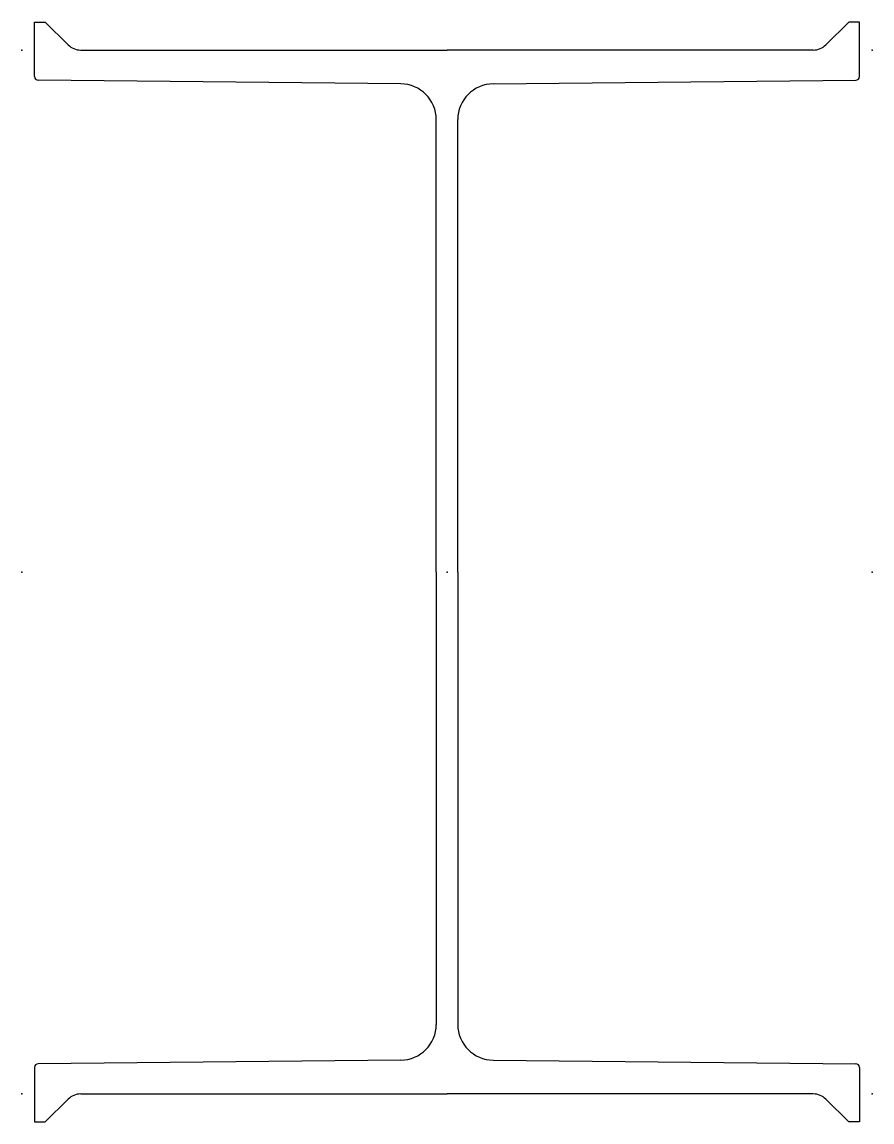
# Model space of a CAD drawing. Extents: x 0 to 475, y -307 to 307.
import ezdxf

# ---------------------------------------------------------------- set-up
doc = ezdxf.new("R2010")
doc.units = 0
doc.header["$MEASUREMENT"] = 0
doc.layers.get('0').update_dxf_attribs({"color": 5, "linetype": 'CONTINUOUS'})

msp = doc.modelspace()

# ---------------------------------------------------------------- linework, layer by layer
at = {"linetype": 'Continuous'}
for p, q in [((7, 276.65015), (7, 307.14999)), ((7, 307.14999), (13.01, 307.14999)), ((13.01, 307.14999), (25.73107, 294.42892)), ((461.98999, 307.14999), (449.26892, 294.42892)), ((468, 307.14999), (461.98999, 307.14999)), ((468, 276.65015), (468, 307.14999)), ((32.80214, 291.5), (237.5, 291.5)), ((442.19788, 291.5), (237.5, 291.5)), ((211.69954, 272.62756), (8.98005, 274.65024)), ((263.30045, 272.62756), (466.01996, 274.65024)), ((231.5, 0), (231.5, 252.62856)), ((243.5, 0), (243.5, 252.62856)), ((231.5, 0), (231.5, -252.62856)), ((243.5, 0), (243.5, -252.62856)), ((211.69954, -272.62756), (8.98005, -274.65024)), ((263.30045, -272.62756), (466.01996, -274.65024)), ((7, -276.65015), (7, -307.14999)), ((468, -276.65015), (468, -307.14999)), ((13.01, -307.14999), (25.73107, -294.42892)), ((32.80214, -291.5), (237.5, -291.5)), ((442.19788, -291.5), (237.5, -291.5)), ((461.98999, -307.14999), (449.26892, -294.42892)), ((7, -307.14999), (13.01, -307.14999)), ((468, -307.14999), (461.98999, -307.14999))]:
    msp.add_line(p, q, dxfattribs=at)
for centre, radius, start, end in [((32.80214, 301.5), 10, 225.00003, 270), ((442.19788, 301.5), 10, 270, 314.99988), ((9, 276.65015), 2, 180, 269.42833), ((466, 276.65015), 2, 270.57178, 0), ((211.5, 252.62856), 20, 0, 89.42835), ((263.5, 252.62856), 20, 90.57169, 180), ((211.5, -252.62856), 20, 270.57165, 0), ((263.5, -252.62856), 20, 180, 269.42831), ((9, -276.65015), 2, 90.57167, 180), ((466, -276.65015), 2, 0, 89.42822), ((32.80214, -301.5), 10, 90, 134.99997), ((442.19788, -301.5), 10, 45.00012, 90)]:
    msp.add_arc(centre, radius, start, end, dxfattribs=at)
for p in [(0, 291.5), (475, 291.5), (0, 0), (237.5, 0), (475, 0), (0, -291.5), (475, -291.5)]:
    msp.add_point(p, dxfattribs=at)

doc.saveas('drawing.dxf')
